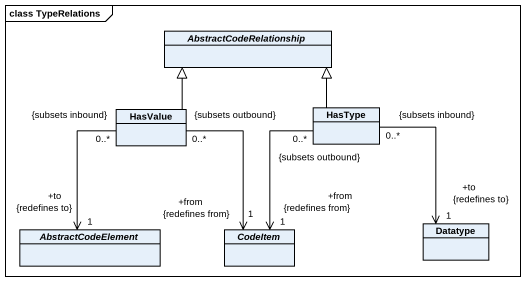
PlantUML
@startuml
mainframe class TypeRelations
hide circle
hide empty members
abstract class AbstractCodeRelationship
class HasValue
class HasType
abstract class AbstractCodeElement
abstract class CodeItem
class Datatype
HasValue -up-|> AbstractCodeRelationship
HasValue "0..*\n{subsets inbound}" --> "+to\n1\n{redefines to}" AbstractCodeElement
HasValue "0..*\n{subsets outbound}" --> "+from\n1\n{redefines from}" CodeItem
HasType -up-|> AbstractCodeRelationship
HasType "0..*\n{subsets outbound}" --> "+from\n1\n{redefines from}" CodeItem
HasType "0..*\n{subsets inbound}" --> "+to\n1\n{redefines to}" Datatype
@enduml
